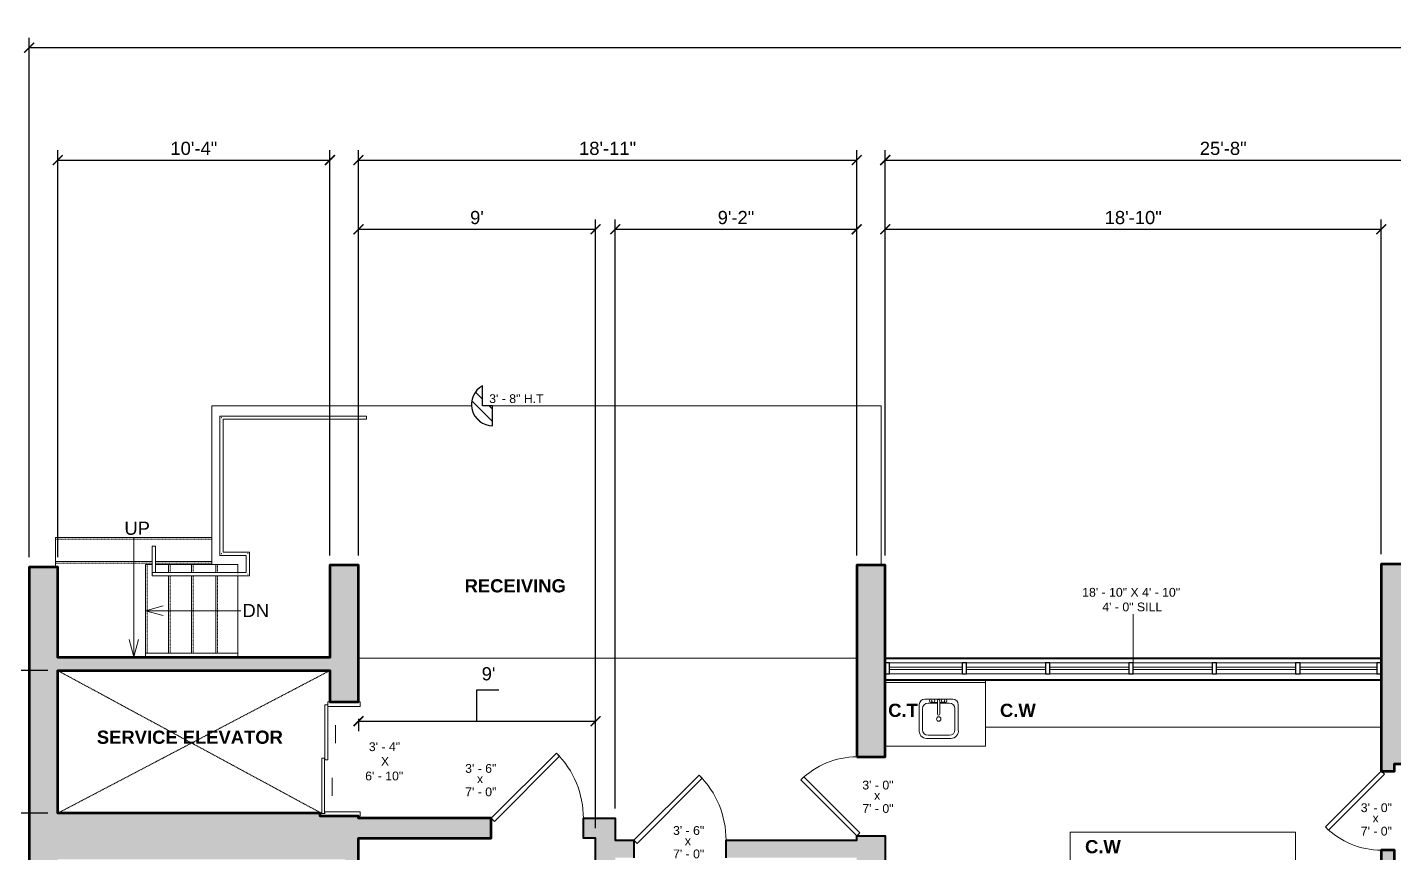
# Model space of a CAD drawing. Header units: inches. Extents: x -2078 to 106214, y -964 to 6385.
# Drawn here: x 17839 to 18462, y 4436 to 4813 of the extents above; entities that cross this region are included whole.
import ezdxf

# ---------------------------------------------------------------- set-up
doc = ezdxf.new("R2010")
doc.units = ezdxf.units.IN
doc.header["$MEASUREMENT"] = 0
doc.linetypes.add('HIDDEN2', pattern=[0.1875, 0.125, -0.0625])
doc.linetypes.add('Overhead 1_16_', pattern=[0.101562, 0.0625, -0.039062])
for name, color, linetype, lineweight in [('A-ANNO', 2, 'Continuous', 5), ('A-ANNO-DIMS', 1, 'Continuous', 9), ('A-CASE', 4, 'Continuous', 9), ('A-DETAIL-2', 20, 'Continuous', 25), ('A-DOOR', 1, 'Continuous', 18), ('A-FIXT', 150, 'Continuous', 9), ('A-FLOR', 6, 'Continuous', 18), ('A-GENM', 13, 'Continuous', 9), ('A-GLAZ-CURT', 52, 'Continuous', 9), ('A-GLAZ-CWMG', 51, 'Continuous', 9), ('A-HIDDEN', 2, 'HIDDEN2', 18), ('A-RAILING', 4, 'Continuous', 9), ('A-STRS', 4, 'Continuous', 9), ('A-WALL', 3, 'Continuous', 40), ('A-WINDOWS', 2, 'Continuous', 18)]:
    doc.layers.add(name, color=color, linetype=linetype, lineweight=lineweight)
doc.layers.add('A-HATCH', color=9, linetype='Continuous')
doc.styles.add('Arial', font='arial.ttf')
doc.styles.add('Arial_1', font='arial.ttf', dxfattribs={"height": 0.0625})
doc.styles.add('Arial_2', font='arial.ttf', dxfattribs={"height": 3})
doc.styles.add('Arial_B', font='arialbd.ttf', dxfattribs={"height": 4.5})
doc.styles.add('Jay Cad', font='arial.ttf', dxfattribs={"height": 0.125})
doc.styles.add('JC', font='arial.ttf', dxfattribs={"height": 0.125})
doc.dimstyles.new('Jay Cad - DIMS', dxfattribs={"dimtxt": 0.125, "dimasz": 0.09375, "dimexe": 0.09375, "dimexo": 0.09375, "dimgap": 0.046875, "dimtad": 1, "dimdec": 1, "dimzin": 0, "dimdsep": 46, "dimlunit": 4, "dimtxsty": 'Jay Cad', "dimblk": 'ARCHTICK', "dimcen": 0.09, "dimclrd": 1, "dimclre": 1, "dimclrt": 256, "dimadec": 0, "dimazin": 0, "dimtfac": 1, "dimtdec": 1, "dimtofl": 0, "dimtmove": 1, "dimatfit": 3, "dimfxl": 1, "dimtolj": 1, "dimtzin": 0, "dimarcsym": 0})
doc.dimstyles.new('JC-DIMS', dxfattribs={"dimtxt": 0.125, "dimasz": 0.09375, "dimexe": 0.09375, "dimexo": 0.09375, "dimgap": 0.046875, "dimtad": 1, "dimdec": 1, "dimzin": 0, "dimdsep": 46, "dimlunit": 4, "dimtxsty": 'JC', "dimblk": 'ARCHTICK', "dimcen": 0.09, "dimclrd": 1, "dimclre": 1, "dimclrt": 256, "dimadec": 0, "dimazin": 0, "dimtfac": 1, "dimtdec": 1, "dimtofl": 0, "dimtmove": 1, "dimatfit": 3, "dimfxl": 1, "dimtolj": 1, "dimtzin": 0, "dimarcsym": 0})

# ---------------------------------------------------------------- blocks, each defined once
blk = doc.blocks.new('JC_DOOR_SINGLE PANEL - SINGLE DOOR-1529608-1st Floor Plan')
at = {"layer": 'A-DOOR', "lineweight": 30}
for p, q in [((-10.11, -32.78), (19.59, -3.09)), ((21, -4.5), (-8.7, -34.2)), ((19.59, -3.09), (21, -4.5)), ((-8.7, -34.2), (-10.11, -32.78))]:
    blk.add_line(p, q, dxfattribs=at)
at = {"layer": 'A-DOOR', "lineweight": 9}
blk.add_arc((21, -4.5), 42, 180, 225, dxfattribs=at)
blk = doc.blocks.new('JC_DOOR_SINGLE PANEL - SINGLE DOOR-1529609-1st Floor Plan')
at = {"layer": 'A-DOOR', "lineweight": 30}
for p, q in [((-10.11, -32.28), (19.59, -2.59)), ((21, -4), (-8.7, -33.7)), ((19.59, -2.59), (21, -4)), ((-8.7, -33.7), (-10.11, -32.28))]:
    blk.add_line(p, q, dxfattribs=at)
at = {"layer": 'A-DOOR', "lineweight": 9}
blk.add_arc((21, -4), 42, 180, 225, dxfattribs=at)
blk = doc.blocks.new('JC_DOOR_SINGLE PANEL - SINGLE DOOR-1525200-1st Floor Plan')
at = {"layer": 'A-DOOR', "lineweight": 30}
for p, q in [((-8.87, -30.54), (16.59, -5.09)), ((16.59, -5.09), (18, -6.5)), ((18, -6.5), (-7.46, -31.96)), ((-7.46, -31.96), (-8.87, -30.54))]:
    blk.add_line(p, q, dxfattribs=at)
at = {"layer": 'A-DOOR', "lineweight": 9}
blk.add_arc((18, -6.5), 36, 180, 225, dxfattribs=at)
blk = doc.blocks.new('JC_DOOR_SINGLE PANEL - SINGLE DOOR-1525211-1st Floor Plan')
at = {"layer": 'A-DOOR', "lineweight": 30}
for p, q in [((-7.46, 28.46), (-8.87, 27.04)), ((-8.87, 27.04), (16.59, 1.59)), ((18, 3), (-7.46, 28.46)), ((16.59, 1.59), (18, 3))]:
    blk.add_line(p, q, dxfattribs=at)
at = {"layer": 'A-DOOR', "lineweight": 9}
blk.add_arc((18, 3), 36, 135, 180, dxfattribs=at)
blk = doc.blocks.new('Top Rail Type - Top Rail_Internal_-1591683-1st Floor Plan')
at = {"layer": 'A-RAILING'}
for p, q in [((-843.51, 469.17), (-885.51, 469.17)), ((-885.51, 467.67), (-843.51, 467.67))]:
    blk.add_line(p, q, dxfattribs=at)
at = {"layer": 'A-RAILING', "flags": 128}
for points in [[(-885.51, 468.34), (-885.51, 468.42), (-885.51, 468.49)], [(-843.51, 468.49), (-843.51, 468.42), (-843.51, 468.34)]]:
    blk.add_lwpolyline(points, dxfattribs=at)
blk = doc.blocks.new('Top Rail Type - Top Rail_Internal_-V7-1st Floor Plan')
at = {"layer": 'A-RAILING'}
for p, q in [((-885.51, 469.17), (-885.51, 467.67)), ((-885.51, 469.17), (-843.51, 469.17)), ((-885.51, 467.67), (-843.51, 467.67)), ((-843.51, 469.17), (-843.51, 467.67))]:
    blk.add_line(p, q, dxfattribs=at)
blk = doc.blocks.new('Top Rail Type - Top Rail_Internal_-1591694-1st Floor Plan')
at = {"layer": 'A-RAILING'}
for p, q in [((-851.64, 577.21), (-851.64, 513.71)), ((-784.89, 577.21), (-851.64, 577.21)), ((-850.14, 515.21), (-850.14, 575.71)), ((-850.14, 575.71), (-784.89, 575.71)), ((-784.89, 576.37), (-784.89, 576.55)), ((-882.54, 517.92), (-882.54, 505.21)), ((-881.7, 517.92), (-881.89, 517.92)), ((-881.04, 505.96), (-881.04, 517.92)), ((-851.64, 513.71), (-839.64, 513.71)), ((-838.14, 515.21), (-850.14, 515.21)), ((-839.64, 513.71), (-839.64, 505.96)), ((-838.14, 504.46), (-838.14, 515.21)), ((-843.3, 505.96), (-881.79, 505.96)), ((-839.64, 505.96), (-843.3, 505.96)), ((-881.79, 504.46), (-843.3, 504.46)), ((-843.3, 504.46), (-838.14, 504.46))]:
    blk.add_line(p, q, dxfattribs=at)
at = {"layer": 'A-RAILING', "flags": 128}
for points in [[(-881.79, 505.96), (-881.99, 505.94), (-882.17, 505.86), (-882.32, 505.74), (-882.44, 505.59), (-882.52, 505.41), (-882.54, 505.21)], [(-882.32, 504.68), (-882.44, 504.84), (-882.52, 505.02), (-882.54, 505.21), (-882.52, 505.41), (-882.44, 505.59), (-882.32, 505.74), (-882.17, 505.86), (-881.99, 505.94), (-881.79, 505.96)], [(-882.54, 505.21), (-882.52, 505.02), (-882.44, 504.84), (-882.32, 504.68)]]:
    blk.add_lwpolyline(points, dxfattribs=at)
at = {"layer": 'A-RAILING'}
for points in [[(-850.8, 576.37), (-850.82, 576.39), (-850.85, 576.42), (-850.89, 576.46), (-850.94, 576.51), (-850.97, 576.54), (-850.99, 576.55)], [(-850.8, 514.55), (-850.82, 514.54), (-850.85, 514.51), (-850.89, 514.46), (-850.94, 514.42), (-850.97, 514.38), (-850.99, 514.37)], [(-838.8, 514.55), (-838.82, 514.54), (-838.85, 514.51), (-838.89, 514.46), (-838.94, 514.42), (-838.97, 514.39), (-838.99, 514.37)], [(-838.8, 505.12), (-838.82, 505.13), (-838.85, 505.17), (-838.89, 505.21), (-838.94, 505.26), (-838.97, 505.29), (-838.99, 505.3)]]:
    blk.add_open_spline(points, degree=3, knots=[0.46086968, 0.46086968, 0.46086968, 0.46086968, 0.47916667, 0.5, 0.52083333, 0.53913032, 0.53913032, 0.53913032, 0.53913032], dxfattribs=at)
blk.add_open_spline([(-843.51, 505.13), (-843.51, 505.16), (-843.51, 505.21), (-843.51, 505.27), (-843.51, 505.29)], degree=3, dxfattribs=at)
blk = doc.blocks.new('Top Rail Type - Top Rail_Internal_-V8-1st Floor Plan')
at = {"layer": 'A-RAILING'}
for p, q in [((-851.64, 577.21), (-784.89, 577.21)), ((-851.64, 513.71), (-851.64, 577.21)), ((-850.14, 575.71), (-784.89, 575.71)), ((-850.14, 515.21), (-850.14, 575.71)), ((-784.89, 577.21), (-784.89, 575.71)), ((-881.04, 517.92), (-882.54, 517.92)), ((-882.54, 517.92), (-882.54, 504.46)), ((-881.04, 517.92), (-881.04, 505.96)), ((-839.64, 513.71), (-851.64, 513.71)), ((-838.14, 515.21), (-850.14, 515.21)), ((-839.64, 505.96), (-839.64, 513.71)), ((-838.14, 504.46), (-838.14, 515.21)), ((-881.04, 505.96), (-843.51, 505.96)), ((-843.51, 505.96), (-839.64, 505.96)), ((-882.54, 504.46), (-843.51, 504.46)), ((-843.51, 504.46), (-838.14, 504.46))]:
    blk.add_line(p, q, dxfattribs=at)
blk = doc.blocks.new('Instance - Opening - 16_ x 24_-1595910-1st Floor Plan')
at = {"layer": 'A-WINDOWS'}
for p, q in [((-113, -5), (-113, 5)), ((-113, 5), (113, 5)), ((113, 5), (113, -5)), ((113, -5), (-113, -5))]:
    blk.add_line(p, q, dxfattribs=at)
blk = doc.blocks.new('Rectangular Mullion - 2_5_ x 5_ rectangular-1575385-1st Floor Plan')
at = {"layer": 'A-GLAZ-CWMG', "lineweight": 30}
for p, q in [((0, 2.5), (-2, 2.5)), ((-2, 2.5), (-2, -2.5)), ((0, -2.5), (0, 2.5)), ((-2, -2.5), (0, -2.5))]:
    blk.add_line(p, q, dxfattribs=at)
blk = doc.blocks.new('Rectangular Mullion - 2_5_ x 5_ rectangular-1580944-1st Floor Plan')
at = {"layer": 'A-GLAZ-CWMG'}
for p, q in [((-513.51, 464.72), (-546.51, 464.72)), ((-513.51, 459.72), (-546.51, 459.72))]:
    blk.add_line(p, q, dxfattribs=at)
blk = doc.blocks.new('Rectangular Mullion - 2_5_ x 5_ rectangular-1575379-1st Floor Plan')
at = {"layer": 'A-GLAZ-CWMG', "lineweight": 30}
for p, q in [((-1, 2.5), (1, 2.5)), ((-1, -2.5), (-1, 2.5)), ((1, 2.5), (1, -2.5)), ((1, -2.5), (-1, -2.5))]:
    blk.add_line(p, q, dxfattribs=at)
blk = doc.blocks.new('Rectangular Mullion - 2_5_ x 5_ rectangular-1575378-1st Floor Plan')
at = {"layer": 'A-GLAZ-CWMG'}
for p, q in [((-324.51, 464.72), (-359.51, 464.72)), ((-324.51, 459.72), (-359.51, 459.72))]:
    blk.add_line(p, q, dxfattribs=at)
blk = doc.blocks.new('Rectangular Mullion - 2_5_ x 5_ rectangular-1573216-1st Floor Plan')
at = {"layer": 'A-GLAZ-CWMG'}
for p, q in [((-361.51, 464.72), (-397.51, 464.72)), ((-361.51, 459.72), (-397.51, 459.72))]:
    blk.add_line(p, q, dxfattribs=at)
blk = doc.blocks.new('Elevator_Door_Double_Sliding_Call_Buttons_101_BIMLib - Center Opening-1642624-1st Floor Plan')
at = {"layer": 'A-DOOR'}
for p, q in [((-24.75, 11), (-26, 11)), ((-26, 11), (-26, -7.25)), ((-24.75, 10.25), (-24.75, 11)), ((0.37, 10.25), (-24.75, 10.25)), ((-24.75, 10.25), (-24.75, 9)), ((-24.75, 9), (0.37, 9)), ((-24.75, 8.75), (-24.75, 9)), ((-24, 8.75), (-24.75, 8.75)), ((-24, -7.25), (-24, 8.75)), ((24.75, 8.75), (-0.38, 8.75)), ((-0.38, 8.75), (-0.38, 7.5)), ((-0.38, 7.5), (24.75, 7.5)), ((0.37, 9), (0.37, 10.25)), ((24, 7.5), (24, -7.25)), ((24.75, 7.5), (24.75, 8.75)), ((26, 7.5), (24.75, 7.5)), ((26, -7.25), (26, 7.5)), ((-26, -7.25), (-24, -7.25)), ((24, -7.25), (26, -7.25))]:
    blk.add_line(p, q, dxfattribs=at)
at = {"layer": 'A-GENM'}
for p, q in [((-8.5, 5.5), (-16.75, 5.5)), ((-8.5, 5.5), (-10.8, 5.5)), ((-8.5, 5.5), (-10.8, 5.5)), ((15.5, 4), (7.25, 4)), ((15.5, 4), (13.2, 4)), ((15.5, 4), (13.2, 4))]:
    blk.add_line(p, q, dxfattribs=at)
blk = doc.blocks.new('Casework 40 - Casework 1-1710820-1st Floor Plan')
at = {"layer": 'A-CASE'}
blk.add_line((-895.12, -403.79), (-714.75, -403.79), dxfattribs=at)
blk = doc.blocks.new('JC_VANITY SINK - VANITY SINK-1710965-1st Floor Plan')
at = {"layer": 'A-FIXT'}
for p, q in [((7.01, 7.09), (-5.77, 7.09)), ((3.62, 7.09), (-2.88, 7.09)), ((0.12, 6.33), (0.12, 0.22)), ((1.12, 6.33), (1.12, 0.22)), ((-8.27, 4.59), (-8.27, -6.91)), ((-6.77, 2.72), (-6.77, -6.91)), ((0.12, 5.22), (-4.27, 5.22)), ((-2.88, 5.59), (0.12, 5.59)), ((1.12, 5.59), (3.62, 5.59)), ((5.51, 5.22), (1.12, 5.22)), ((8.01, -6.91), (8.01, 2.72)), ((9.51, -6.91), (9.51, 4.59)), ((-4.95, -10.91), (6.19, -10.91)), ((-4.27, -9.41), (5.51, -9.41))]:
    blk.add_line(p, q, dxfattribs=at)
for centre, radius, start, end in [((-5.77, 4.59), 2.5, 90, 180), ((-2.88, 6.34), 0.75, 90, 270), ((-1.88, 6.34), 0.75, 360, 180), ((-1.88, 6.34), 0.75, 180, 0), ((0.62, 6.33), 0.5, 360, 180), ((2.62, 6.34), 0.75, 360, 180), ((2.62, 6.34), 0.75, 180, 360), ((3.62, 6.34), 0.75, 270, 90), ((7.01, 4.59), 2.5, 360, 90), ((-4.27, 2.72), 2.5, 90, 180), ((0.62, 0.22), 0.5, 180, 0), ((5.51, 2.72), 2.5, 0, 90), ((0.62, -2), 1, 360, 180), ((0.62, -2), 1, 180, 0), ((-4.8, -7.4), 3.51, 171.85025, 267.54983), ((-4.27, -6.91), 2.5, 180, 270), ((5.51, -6.91), 2.5, 270, 0), ((6.04, -7.4), 3.51, 272.45017, 8.14975)]:
    blk.add_arc(centre, radius, start, end, dxfattribs=at)
blk = doc.blocks.new('JC_COUNTERTOP - JC_COUNTERTOP-1711168-1st Floor Plan')
at = {"layer": 'A-CASE'}
for p, q in [((0, 30.08), (-45.63, 30.08)), ((-45.63, 30.08), (-45.63, 1)), ((0, 1), (-45.63, 1)), ((-45.63, 1), (-45.63, 0))]:
    blk.add_line(p, q, dxfattribs=at)
blk = doc.blocks.new('Casework 43 - Casework 1-1712076-1st Floor Plan')
at = {"layer": 'A-CASE'}
for p, q in [((-840.59, -409.73), (-840.59, -395.5)), ((-737.94, -395.5), (-840.59, -395.5)), ((-737.94, -395.5), (-737.94, -409.73))]:
    blk.add_line(p, q, dxfattribs=at)
blk = doc.blocks.new('_ArchTick')
at = {"color": 0, "linetype": 'ByBlock', "const_width": 0.15}
blk.add_lwpolyline([(-0.5, -0.5), (0.5, 0.5)], dxfattribs=at)
blk = doc.blocks.new('*D1081')
at = {"layer": 'A-ANNO', "color": 1, "lineweight": -2, "transparency": 16777216}
for p, q in [((17852.39, 4571.53), (17852.39, 4756.97)), ((17976.41, 4572.38), (17976.41, 4756.97)), ((17852.39, 4752.47), (17976.41, 4752.47))]:
    blk.add_line(p, q, dxfattribs=at)
at = {"layer": 'Defpoints', "color": 0, "transparency": 16777216}
for p in [(17976.41, 4752.47), (17852.39, 4567.03), (17976.41, 4567.88)]:
    blk.add_point(p, dxfattribs=at)
at = {"layer": 'A-ANNO', "color": 1, "lineweight": -2, "transparency": 16777216, "xscale": 4.5, "yscale": 4.5, "zscale": 4.5, "rotation": 180}
blk.add_blockref('_ArchTick', (17852.39, 4752.47), dxfattribs=at)
at = {"layer": 'A-ANNO', "color": 1, "lineweight": -2, "transparency": 16777216, "xscale": 4.5, "yscale": 4.5, "zscale": 4.5}
blk.add_blockref('_ArchTick', (17976.41, 4752.47), dxfattribs=at)
at = {"layer": 'A-ANNO', "transparency": 16777216, "insert": (17914.4, 4757.78), "char_height": 6, "attachment_point": 5, "style": 'Jay Cad'}
blk.add_mtext('\\A1;10\'-4"', dxfattribs=at)
blk = doc.blocks.new('*D1149')
at = {"layer": 'A-ANNO', "color": 1, "lineweight": -2, "transparency": 16777216}
for p, q in [((18229.41, 4572.38), (18229.41, 4756.97)), ((18537.41, 4520), (18537.41, 4756.97)), ((18229.41, 4752.47), (18537.41, 4752.47))]:
    blk.add_line(p, q, dxfattribs=at)
at = {"layer": 'Defpoints', "color": 0, "transparency": 16777216}
for p in [(18537.41, 4752.47), (18229.41, 4567.88), (18537.41, 4515.5)]:
    blk.add_point(p, dxfattribs=at)
at = {"layer": 'A-ANNO', "color": 1, "lineweight": -2, "transparency": 16777216, "xscale": 4.5, "yscale": 4.5, "zscale": 4.5, "rotation": 180}
blk.add_blockref('_ArchTick', (18229.41, 4752.47), dxfattribs=at)
at = {"layer": 'A-ANNO', "color": 1, "lineweight": -2, "transparency": 16777216, "xscale": 4.5, "yscale": 4.5, "zscale": 4.5}
blk.add_blockref('_ArchTick', (18537.41, 4752.47), dxfattribs=at)
at = {"layer": 'A-ANNO', "transparency": 16777216, "insert": (18383.41, 4757.78), "char_height": 6, "attachment_point": 5, "style": 'Jay Cad'}
blk.add_mtext('\\A1;25\'-8"', dxfattribs=at)
blk = doc.blocks.new('*D1151')
at = {"layer": 'A-ANNO', "color": 1, "lineweight": -2, "transparency": 16777216}
for p, q in [((17839.39, 4571.53), (17839.39, 4808.2)), ((17839.39, 4803.7), (19805.41, 4803.7)), ((19805.41, 4572.88), (19805.41, 4808.2))]:
    blk.add_line(p, q, dxfattribs=at)
at = {"layer": 'Defpoints', "color": 0, "transparency": 16777216}
for p in [(19805.41, 4803.7), (17839.39, 4567.03), (19805.41, 4568.38)]:
    blk.add_point(p, dxfattribs=at)
at = {"layer": 'A-ANNO', "color": 1, "lineweight": -2, "transparency": 16777216, "xscale": 4.5, "yscale": 4.5, "zscale": 4.5, "rotation": 180}
blk.add_blockref('_ArchTick', (17839.39, 4803.7), dxfattribs=at)
at = {"layer": 'A-ANNO', "color": 1, "lineweight": -2, "transparency": 16777216, "xscale": 4.5, "yscale": 4.5, "zscale": 4.5}
blk.add_blockref('_ArchTick', (19805.41, 4803.7), dxfattribs=at)
at = {"layer": 'A-ANNO', "transparency": 16777216, "insert": (18822.4, 4809.01), "char_height": 6, "width": 0.6604, "attachment_point": 5, "style": 'Jay Cad'}
blk.add_mtext('\\A1;163\'-10"', dxfattribs=at)
blk = doc.blocks.new('*D1159')
at = {"layer": 'A-ANNO', "color": 1, "lineweight": -2, "transparency": 16777216}
for p, q in [((18106.41, 4457.07), (18106.41, 4725.45)), ((18216.41, 4572.38), (18216.41, 4725.45)), ((18106.41, 4720.95), (18216.41, 4720.95))]:
    blk.add_line(p, q, dxfattribs=at)
at = {"layer": 'Defpoints', "color": 0, "transparency": 16777216}
for p in [(18216.41, 4720.95), (18216.41, 4567.88), (18106.41, 4452.57)]:
    blk.add_point(p, dxfattribs=at)
at = {"layer": 'A-ANNO', "color": 1, "lineweight": -2, "transparency": 16777216, "xscale": 4.5, "yscale": 4.5, "zscale": 4.5, "rotation": 180}
blk.add_blockref('_ArchTick', (18106.41, 4720.95), dxfattribs=at)
at = {"layer": 'A-ANNO', "color": 1, "lineweight": -2, "transparency": 16777216, "xscale": 4.5, "yscale": 4.5, "zscale": 4.5}
blk.add_blockref('_ArchTick', (18216.41, 4720.95), dxfattribs=at)
at = {"layer": 'A-ANNO', "transparency": 16777216, "insert": (18161.41, 4726.26), "char_height": 6, "attachment_point": 5, "style": 'Jay Cad'}
blk.add_mtext('\\A1;9\'-2"', dxfattribs=at)
blk = doc.blocks.new('*D1161')
at = {"layer": 'A-ANNO', "color": 1, "lineweight": -2, "transparency": 16777216}
for p, q in [((17989.41, 4572.38), (17989.41, 4725.45)), ((18097.41, 4448.07), (18097.41, 4725.45)), ((17989.41, 4720.95), (18097.41, 4720.95))]:
    blk.add_line(p, q, dxfattribs=at)
at = {"layer": 'Defpoints', "color": 0, "transparency": 16777216}
for p in [(18097.41, 4720.95), (17989.41, 4567.88), (18097.41, 4443.57)]:
    blk.add_point(p, dxfattribs=at)
at = {"layer": 'A-ANNO', "color": 1, "lineweight": -2, "transparency": 16777216, "xscale": 4.5, "yscale": 4.5, "zscale": 4.5, "rotation": 180}
blk.add_blockref('_ArchTick', (17989.41, 4720.95), dxfattribs=at)
at = {"layer": 'A-ANNO', "color": 1, "lineweight": -2, "transparency": 16777216, "xscale": 4.5, "yscale": 4.5, "zscale": 4.5}
blk.add_blockref('_ArchTick', (18097.41, 4720.95), dxfattribs=at)
at = {"layer": 'A-ANNO', "transparency": 16777216, "insert": (18043.41, 4726.26), "char_height": 6, "attachment_point": 5, "style": 'Jay Cad'}
blk.add_mtext("\\A1;9'", dxfattribs=at)
blk = doc.blocks.new('*D1089')
at = {"layer": 'A-ANNO', "color": 1, "lineweight": -2, "transparency": 16777216}
for p, q in [((18229.41, 4572.38), (18229.41, 4725.45)), ((18455.41, 4572.88), (18455.41, 4725.45)), ((18229.41, 4720.95), (18455.41, 4720.95))]:
    blk.add_line(p, q, dxfattribs=at)
at = {"layer": 'Defpoints', "color": 0, "transparency": 16777216}
for p in [(18455.41, 4720.95), (18229.41, 4567.88), (18455.41, 4568.38)]:
    blk.add_point(p, dxfattribs=at)
at = {"layer": 'A-ANNO', "color": 1, "lineweight": -2, "transparency": 16777216, "xscale": 4.5, "yscale": 4.5, "zscale": 4.5, "rotation": 180}
blk.add_blockref('_ArchTick', (18229.41, 4720.95), dxfattribs=at)
at = {"layer": 'A-ANNO', "color": 1, "lineweight": -2, "transparency": 16777216, "xscale": 4.5, "yscale": 4.5, "zscale": 4.5}
blk.add_blockref('_ArchTick', (18455.41, 4720.95), dxfattribs=at)
at = {"layer": 'A-ANNO', "transparency": 16777216, "insert": (18342.41, 4726.26), "char_height": 6, "attachment_point": 5, "style": 'Jay Cad'}
blk.add_mtext('\\A1;18\'-10"', dxfattribs=at)
blk = doc.blocks.new('*D1119')
at = {"layer": 'A-ANNO', "color": 1, "lineweight": -2, "transparency": 16777216}
for p, q in [((17989.41, 4572.38), (17989.41, 4756.97)), ((18216.41, 4572.38), (18216.41, 4756.97)), ((17989.41, 4752.47), (18216.41, 4752.47))]:
    blk.add_line(p, q, dxfattribs=at)
at = {"layer": 'Defpoints', "color": 0, "transparency": 16777216}
for p in [(18216.41, 4752.47), (17989.41, 4567.88), (18216.41, 4567.88)]:
    blk.add_point(p, dxfattribs=at)
at = {"layer": 'A-ANNO', "color": 1, "lineweight": -2, "transparency": 16777216, "xscale": 4.5, "yscale": 4.5, "zscale": 4.5, "rotation": 180}
blk.add_blockref('_ArchTick', (17989.41, 4752.47), dxfattribs=at)
at = {"layer": 'A-ANNO', "color": 1, "lineweight": -2, "transparency": 16777216, "xscale": 4.5, "yscale": 4.5, "zscale": 4.5}
blk.add_blockref('_ArchTick', (18216.41, 4752.47), dxfattribs=at)
at = {"layer": 'A-ANNO', "transparency": 16777216, "insert": (18102.91, 4757.78), "char_height": 6, "attachment_point": 5, "style": 'Jay Cad'}
blk.add_mtext('\\A1;18\'-11"', dxfattribs=at)
blk = doc.blocks.new('*D1187')
at = {"layer": 'A-ANNO-DIMS', "color": 1, "lineweight": -2, "transparency": 16777216}
for p, q in [((18043.41, 4496.81), (18043.3, 4511.17)), ((18043.3, 4511.17), (18053.32, 4511.17)), ((17989.41, 4497.96), (17989.41, 4492.31)), ((18097.41, 4448.07), (18097.41, 4501.31)), ((17989.41, 4496.81), (18097.41, 4496.81))]:
    blk.add_line(p, q, dxfattribs=at)
at = {"layer": 'Defpoints', "color": 0, "transparency": 16777216}
for p in [(17989.41, 4502.46), (18097.41, 4496.81), (18097.41, 4443.57)]:
    blk.add_point(p, dxfattribs=at)
at = {"layer": 'A-ANNO-DIMS', "color": 1, "lineweight": -2, "transparency": 16777216, "xscale": 4.5, "yscale": 4.5, "zscale": 4.5, "rotation": 180}
blk.add_blockref('_ArchTick', (17989.41, 4496.81), dxfattribs=at)
at = {"layer": 'A-ANNO-DIMS', "color": 1, "lineweight": -2, "transparency": 16777216, "xscale": 4.5, "yscale": 4.5, "zscale": 4.5}
blk.add_blockref('_ArchTick', (18097.41, 4496.81), dxfattribs=at)
at = {"layer": 'A-ANNO-DIMS', "transparency": 16777216, "insert": (18045.55, 4521.42), "char_height": 6, "width": 0.4008, "attachment_point": 1, "line_spacing_factor": 0.941778, "style": 'JC'}
blk.add_mtext("\\A1;9'", dxfattribs=at)
blk = doc.blocks.new('JC- existing door Tag_quad - JC- existing door Tag_quad-839775-1st Floor Plan')
at = {"layer": 'A-ANNO', "insert": (-0.0234, 0.0378), "char_height": 0.0625, "width": 0.0505, "attachment_point": 1, "style": 'Arial_1', "bg_fill": 3, "box_fill_scale": 1.25, "bg_fill_color": 256, "bg_fill_true_color": 13158600, "bg_fill_transparency": 0}
blk.add_mtext('x', dxfattribs=at)
blk = doc.blocks.new('*D1231')
at = {"layer": 'A-ANNO', "color": 1, "lineweight": -2, "transparency": 16777216}
for p, q in [((17847.89, 4519.88), (17600.73, 4519.88)), ((17605.23, 4519.88), (17605.23, 4454.88)), ((17847.89, 4454.88), (17600.73, 4454.88))]:
    blk.add_line(p, q, dxfattribs=at)
at = {"layer": 'Defpoints', "color": 0, "transparency": 16777216}
for p in [(17852.39, 4519.88), (17605.23, 4454.88), (17852.39, 4454.88)]:
    blk.add_point(p, dxfattribs=at)
at = {"layer": 'A-ANNO', "color": 1, "lineweight": -2, "transparency": 16777216, "xscale": 4.5, "yscale": 4.5, "zscale": 4.5}
for p, rotation in [((17605.23, 4519.88), 90), ((17605.23, 4454.88), 270)]:
    blk.add_blockref('_ArchTick', p, dxfattribs=dict(at, rotation=rotation))
at = {"layer": 'A-ANNO', "transparency": 16777216, "insert": (17599.93, 4487.38), "char_height": 6, "attachment_point": 5, "rotation": 90, "style": 'Jay Cad'}
blk.add_mtext('\\A1;5\'-5"', dxfattribs=at)
blk = doc.blocks.new('*D1235')
at = {"layer": 'A-ANNO', "color": 1, "lineweight": -2, "transparency": 16777216}
for p, q in [((17847.89, 4519.88), (17568.51, 4519.88)), ((17573.01, 3679.88), (17573.01, 4519.88)), ((17847.2, 3679.88), (17568.51, 3679.88))]:
    blk.add_line(p, q, dxfattribs=at)
at = {"layer": 'Defpoints', "color": 0, "transparency": 16777216}
for p in [(17573.01, 4519.88), (17852.39, 4519.88), (17851.7, 3679.88)]:
    blk.add_point(p, dxfattribs=at)
at = {"layer": 'A-ANNO', "color": 1, "lineweight": -2, "transparency": 16777216, "xscale": 4.5, "yscale": 4.5, "zscale": 4.5}
for p, rotation in [((17573.01, 4519.88), 90), ((17573.01, 3679.88), 270)]:
    blk.add_blockref('_ArchTick', p, dxfattribs=dict(at, rotation=rotation))
at = {"layer": 'A-ANNO', "transparency": 16777216, "insert": (17567.7, 4099.88), "char_height": 6, "attachment_point": 5, "rotation": 90, "style": 'Jay Cad'}
blk.add_mtext("\\A1;70'", dxfattribs=at)

msp = doc.modelspace()

# ---------------------------------------------------------------- hatches: boundary and pattern name
at = {"layer": 'A-HATCH'}
h = msp.add_hatch(dxfattribs=at)
h.set_pattern_fill('FP_1', color=256, scale=64, style=0, pattern_type=2)
h.set_pattern_definition([(135, (18777.9238, 4058.6624), (-2.828427, -2.828427), [])])
h.paths.add_polyline_path([(18050.556, 4631.425), (18050.556, 4640.501), (18045.933, 4640.501), (18045.933, 4649.578), (18044.185, 4648.366), (18042.745, 4646.8), (18041.683, 4644.958), (18041.049, 4642.927), (18040.876, 4640.807), (18041.171, 4638.7), (18041.919, 4636.709), (18043.086, 4634.93), (18044.613, 4633.45), (18046.427, 4632.34), (18048.441, 4631.653)])

# ---------------------------------------------------------------- linework, layer by layer
at = {"layer": 'A-ANNO'}
for p, q in [((17887.039, 4580.555), (17887.039, 4526.096)), ((17892.414, 4547.164), (17900.414, 4549.308)), ((17892.414, 4547.164), (17935.804, 4547.164)), ((17892.414, 4547.164), (17900.414, 4545.021)), ((18342.414, 4520.501), (18342.414, 4545.548)), ((17887.039, 4526.096), (17884.895, 4534.096)), ((17887.039, 4526.096), (17889.182, 4534.096))]:
    msp.add_line(p, q, dxfattribs=at)
at = {"layer": 'A-DETAIL-2'}
for p, q in [((18045.933, 4640.501), (18045.933, 4649.578)), ((18050.556, 4640.501), (18045.933, 4640.501)), ((18050.556, 4631.425), (18050.556, 4640.501))]:
    msp.add_line(p, q, dxfattribs=at)
msp.add_arc((18050.531, 4641.084), 9.659, 118.428737, 270.143423, dxfattribs=at)
at = {"layer": 'A-FLOR'}
for p, q in [((18040.919, 4640.501), (17922.664, 4640.501)), ((17922.664, 4640.501), (17922.664, 4568.251)), ((18227.611, 4640.501), (18050.556, 4640.501)), ((18227.611, 4567.88), (18227.611, 4640.501)), ((17922.664, 4568.251), (17934.414, 4568.251)), ((17934.414, 4568.251), (17934.414, 4564.625)), ((17934.414, 4563.125), (17934.414, 4527.827)), ((17934.414, 4526.327), (17934.414, 4525.88)), ((17989.414, 4525.501), (18216.414, 4525.501))]:
    msp.add_line(p, q, dxfattribs=at)
at = {"layer": 'A-GLAZ-CURT', "lineweight": 18}
for p, q in [((18264.414, 4521.38), (18231.414, 4521.38)), ((18231.414, 4521.38), (18231.414, 4520.38)), ((18231.414, 4520.38), (18264.414, 4520.38)), ((18264.414, 4520.38), (18264.414, 4521.38)), ((18302.414, 4521.38), (18266.414, 4521.38)), ((18266.414, 4521.38), (18266.414, 4520.38)), ((18266.414, 4520.38), (18302.414, 4520.38)), ((18302.414, 4520.38), (18302.414, 4521.38)), ((18340.414, 4521.38), (18304.414, 4521.38)), ((18304.414, 4521.38), (18304.414, 4520.38)), ((18304.414, 4520.38), (18340.414, 4520.38)), ((18340.414, 4520.38), (18340.414, 4521.38)), ((18378.414, 4521.38), (18342.414, 4521.38)), ((18342.414, 4521.38), (18342.414, 4520.38)), ((18342.414, 4520.38), (18378.414, 4520.38)), ((18378.414, 4520.38), (18378.414, 4521.38)), ((18416.414, 4521.38), (18380.414, 4521.38)), ((18380.414, 4521.38), (18380.414, 4520.38)), ((18380.414, 4520.38), (18416.414, 4520.38)), ((18416.414, 4520.38), (18416.414, 4521.38)), ((18453.414, 4521.38), (18418.414, 4521.38)), ((18418.414, 4521.38), (18418.414, 4520.38)), ((18418.414, 4520.38), (18453.414, 4520.38)), ((18453.414, 4520.38), (18453.414, 4521.38))]:
    msp.add_line(p, q, dxfattribs=at)
at = {"layer": 'A-GLAZ-CWMG', "lineweight": 30, "extrusion": (0, 0, -1)}
for p, q in [((18455.414, 4523.38), (18453.414, 4523.38)), ((18453.414, 4523.38), (18453.414, 4518.38)), ((18455.414, 4518.38), (18455.414, 4523.38)), ((18453.414, 4518.38), (18455.414, 4518.38))]:
    msp.add_line(p, q, dxfattribs=at)
at = {"layer": 'A-HIDDEN'}
for p, q in [((17852.385, 4454.88), (17976.414, 4519.88)), ((17852.385, 4519.88), (17972.664, 4454.825))]:
    msp.add_line(p, q, dxfattribs=at)
at = {"layer": 'A-STRS'}
for p, q in [((17922.664, 4580.555), (17851.414, 4580.555)), ((17851.414, 4580.555), (17851.414, 4569.555)), ((17851.414, 4569.555), (17851.414, 4567.032)), ((17895.38, 4569.555), (17851.414, 4569.555)), ((17892.414, 4568.251), (17892.414, 4527.827)), ((17892.414, 4568.251), (17895.38, 4568.251)), ((17922.664, 4569.555), (17896.88, 4569.555)), ((17896.88, 4568.251), (17902.914, 4568.251)), ((17902.914, 4568.251), (17913.414, 4568.251)), ((17902.914, 4568.251), (17902.914, 4564.625)), ((17913.414, 4568.251), (17922.664, 4568.251)), ((17913.414, 4568.251), (17913.414, 4564.625)), ((17924.414, 4568.251), (17924.414, 4564.625)), ((17934.414, 4568.251), (17934.414, 4564.625)), ((17902.914, 4563.125), (17902.914, 4527.827)), ((17913.414, 4563.125), (17913.414, 4527.827)), ((17924.414, 4563.125), (17924.414, 4527.827)), ((17934.414, 4563.125), (17934.414, 4527.827)), ((17902.914, 4526.096), (17852.385, 4526.096)), ((17892.414, 4526.327), (17892.414, 4526.077)), ((17892.414, 4526.077), (17902.914, 4526.077)), ((17902.914, 4526.327), (17902.914, 4526.077)), ((17902.914, 4526.077), (17913.414, 4526.077)), ((17913.414, 4526.327), (17913.414, 4526.077)), ((17913.414, 4526.077), (17924.414, 4526.077)), ((17924.414, 4526.327), (17924.414, 4526.077)), ((17924.414, 4526.077), (17934.414, 4526.077)), ((17934.414, 4526.327), (17934.414, 4526.077))]:
    msp.add_line(p, q, dxfattribs=at)
at = {"layer": 'A-STRS', "linetype": 'Overhead 1_16_'}
for p, q in [((17922.664, 4579.805), (17851.414, 4579.805)), ((17895.38, 4568.805), (17851.414, 4568.805)), ((17893.164, 4568.251), (17893.164, 4527.827)), ((17922.664, 4568.805), (17896.88, 4568.805)), ((17903.664, 4568.251), (17903.664, 4564.625)), ((17914.164, 4568.251), (17914.164, 4564.625)), ((17925.164, 4568.251), (17925.164, 4564.625)), ((17903.664, 4563.125), (17903.664, 4527.827)), ((17914.164, 4563.125), (17914.164, 4527.827)), ((17925.164, 4563.125), (17925.164, 4527.827)), ((17893.164, 4526.327), (17893.164, 4526.077)), ((17903.664, 4526.327), (17903.664, 4526.077)), ((17914.164, 4526.327), (17914.164, 4526.077)), ((17925.164, 4526.327), (17925.164, 4526.077))]:
    msp.add_line(p, q, dxfattribs=at)
at = {"layer": 'A-WALL'}
for p, q in [((18229.414, 4525.501), (18455.414, 4525.501)), ((18455.414, 4515.501), (18229.414, 4515.501))]:
    msp.add_line(p, q, dxfattribs=at)
at = {"layer": 'A-WALL', "lineweight": 60}
for points in [[(18216.414, 4480.575), (18229.414, 4480.575), (18229.414, 4567.88), (18216.414, 4567.88)], [(18468.414, 4568.38), (18455.414, 4568.38), (18455.414, 4474.074), (18461.414, 4474.074), (18461.414, 4477.38), (18468.414, 4477.38)]]:
    msp.add_lwpolyline(points, close=True, dxfattribs=at)
at = {"layer": 'A-WALL'}
for points in [[(18097.414, 4421.575), (18097.414, 4443.575), (18091.914, 4443.575), (18091.914, 4452.575), (18106.414, 4452.575), (18106.414, 4442.575), (18114.914, 4442.575), (18114.914, 4434.575)], [(18156.914, 4434.575), (18156.914, 4442.575), (18216.414, 4442.575), (18216.414, 4444.575), (18229.414, 4444.575), (18229.414, 4333.88)]]:
    msp.add_lwpolyline(points, dxfattribs=at)

# ---------------------------------------------------------------- block references
at = {"layer": 'A-ANNO', "xscale": 64, "yscale": 64, "zscale": 64}
msp.add_blockref('JC- existing door Tag_quad - JC- existing door Tag_quad-839775-1st Floor Plan', (18225.861, 4462.575), dxfattribs=at)
at = {"layer": 'A-CASE', "rotation": 180}
msp.add_blockref('JC_COUNTERTOP - JC_COUNTERTOP-1711168-1st Floor Plan', (18229.414, 4515.501), dxfattribs=at)
at = {"layer": 'A-CASE'}
for name, p in [('Casework 40 - Casework 1-1710820-1st Floor Plan', (19170.164, 4897.961)), ('Casework 43 - Casework 1-1712076-1st Floor Plan', (19154.336, 4841.809))]:
    msp.add_blockref(name, p, dxfattribs=at)
at = {"layer": 'A-DOOR'}
for name, p, rotation in [('Elevator_Door_Double_Sliding_Call_Buttons_101_BIMLib - Center Opening-1642624-1st Floor Plan', (17982.914, 4479.575), 90), ('JC_DOOR_SINGLE PANEL - SINGLE DOOR-1529608-1st Floor Plan', (18070.914, 4448.075), 180), ('JC_DOOR_SINGLE PANEL - SINGLE DOOR-1525200-1st Floor Plan', (18222.914, 4462.575), 269.9999999999999), ('JC_DOOR_SINGLE PANEL - SINGLE DOOR-1525211-1st Floor Plan', (18458.414, 4456.074), 89.9999999999999), ('JC_DOOR_SINGLE PANEL - SINGLE DOOR-1529609-1st Floor Plan', (18135.914, 4438.575), 180)]:
    msp.add_blockref(name, p, dxfattribs=dict(at, rotation=rotation))
at = {"layer": 'A-FIXT'}
msp.add_blockref('JC_VANITY SINK - VANITY SINK-1710965-1st Floor Plan', (18253.186, 4499.815), dxfattribs=at)
at = {"layer": 'A-GLAZ-CWMG', "rotation": 180}
msp.add_blockref('Rectangular Mullion - 2_5_ x 5_ rectangular-1575385-1st Floor Plan', (18229.414, 4520.88), dxfattribs=at)
at = {"layer": 'A-GLAZ-CWMG'}
for name, p in [('Rectangular Mullion - 2_5_ x 5_ rectangular-1580944-1st Floor Plan', (18777.924, 4058.662)), ('Rectangular Mullion - 2_5_ x 5_ rectangular-1573216-1st Floor Plan', (18663.924, 4058.662)), ('Rectangular Mullion - 2_5_ x 5_ rectangular-1573216-1st Floor Plan', (18701.924, 4058.662)), ('Rectangular Mullion - 2_5_ x 5_ rectangular-1573216-1st Floor Plan', (18739.924, 4058.662)), ('Rectangular Mullion - 2_5_ x 5_ rectangular-1573216-1st Floor Plan', (18777.924, 4058.662)), ('Rectangular Mullion - 2_5_ x 5_ rectangular-1575378-1st Floor Plan', (18777.924, 4058.662))]:
    msp.add_blockref(name, p, dxfattribs=at)
at = {"layer": 'A-GLAZ-CWMG', "extrusion": (0, 0, -1), "rotation": 180}
for p in [(-18265.414, 4520.88), (-18303.414, 4520.88), (-18341.414, 4520.88), (-18379.414, 4520.88), (-18417.414, 4520.88)]:
    msp.add_blockref('Rectangular Mullion - 2_5_ x 5_ rectangular-1575379-1st Floor Plan', p, dxfattribs=at)
at = {"layer": 'A-RAILING'}
for name in ['Top Rail Type - Top Rail_Internal_-1591694-1st Floor Plan', 'Top Rail Type - Top Rail_Internal_-V8-1st Floor Plan', 'Top Rail Type - Top Rail_Internal_-1591683-1st Floor Plan', 'Top Rail Type - Top Rail_Internal_-V7-1st Floor Plan']:
    msp.add_blockref(name, (18777.924, 4058.662), dxfattribs=at)
at = {"layer": 'A-WINDOWS', "rotation": 180}
msp.add_blockref('Instance - Opening - 16_ x 24_-1595910-1st Floor Plan', (18342.414, 4520.501), dxfattribs=at)

# ---------------------------------------------------------------- texts
at = {"layer": 'A-ANNO', "attachment_point": 1}
for s, insert, char_height, width, style in [('3\' - 8" H.T ', (18048.974, 4645.773), 4, 33.33, 'Arial_2'), ('RECEIVING', (18037.78, 4561.504), 6, 56.358, 'Arial_B'), ('18\' - 10" X 4\' - 10"', (18319.157, 4557.544), 4, 56.156, 'Arial_2'), ('4\' - 0" SILL', (18328.324, 4550.877), 4, 34.138, 'Arial_2'), ('C.T', (18230.77, 4504.776), 6, 16.766, 'Arial_B'), ('C.W', (18281.698, 4504.776), 6, 19.796, 'Arial_B'), ('SERVICE ELEVATOR', (17870.225, 4492.528), 6, 103.828, 'Arial_B'), ('3\' - 4" ', (17994.15, 4487.187), 4, 19.998, 'Arial_2'), ('X', (17999.65, 4480.52), 4, 4.646, 'Arial_2'), ('6\' - 10"', (17992.484, 4473.854), 4, 21.816, 'Arial_2'), ('C.W', (18320.452, 4442.655), 6, 19.796, 'Arial_B')]:
    msp.add_mtext(s, dxfattribs=dict(at, insert=insert, char_height=char_height, width=width, style=style))
at = {"layer": 'A-ANNO', "char_height": 6, "attachment_point": 1, "line_spacing_factor": 0.941778, "style": 'Arial'}
for s, insert, width in [('UP', (17882.762, 4587.741), 13.90064), ('DN', (17936.55, 4550.245), 14.46571)]:
    msp.add_mtext(s, dxfattribs=dict(at, insert=insert, width=width))

# ---------------------------------------------------------------- dimensions: what is measured, and where the dimension line sits
at = {"layer": 'A-ANNO'}
for base, p1, p2, picture, middle in [((19805.414, 4803.697), (17839.385, 4567.032), (19805.414, 4568.38), '*D1151', (18822.399, 4809.013)), ((17976.414, 4752.469), (17852.385, 4567.032), (17976.414, 4567.88), '*D1081', (17914.399, 4757.783)), ((18216.414, 4752.469), (17989.414, 4567.88), (18216.414, 4567.88), '*D1119', (18102.914, 4757.783)), ((18537.414, 4752.469), (18229.414, 4567.88), (18537.414, 4515.501), '*D1149', (18383.414, 4757.783)), ((18097.414, 4720.948), (17989.414, 4567.88), (18097.414, 4443.575), '*D1161', (18043.414, 4726.261)), ((18216.414, 4720.948), (18106.414, 4452.575), (18216.414, 4567.88), '*D1159', (18161.414, 4726.261)), ((18455.414, 4720.948), (18229.414, 4567.88), (18455.414, 4568.38), '*D1089', (18342.414, 4726.261))]:
    dim = msp.add_linear_dim(base=base, p1=p1, p2=p2, dimstyle='Jay Cad - DIMS', dxfattribs=at)
    dim.commit()
    dim.dimension.update_dxf_attribs({"geometry": picture, "text_midpoint": middle})
for base, p1, p2, picture, middle in [((17573.009, 4519.88), (17851.703, 3679.88), (17852.385, 4519.88), '*D1235', (17567.696, 4099.88)), ((17605.234, 4454.88), (17852.385, 4519.88), (17852.385, 4454.88), '*D1231', (17599.933, 4487.38))]:
    dim = msp.add_linear_dim(base=base, p1=p1, p2=p2, angle=90, dimstyle='Jay Cad - DIMS', dxfattribs=at)
    dim.commit()
    dim.dimension.update_dxf_attribs({"geometry": picture, "text_midpoint": middle})
at = {"layer": 'A-ANNO-DIMS'}
dim = msp.add_linear_dim(base=(18097.414, 4496.806), p1=(17989.414, 4502.463), p2=(18097.414, 4443.575), dimstyle='JC-DIMS', dxfattribs=at)
dim.commit()
dim.dimension.update_dxf_attribs({"geometry": '*D1187', "text_midpoint": (18045.552, 4511.171), "dimtype": 160})

# ---------------------------------------------------------------- next in the draw order: block references
at = {"layer": 'A-ANNO', "xscale": 64, "yscale": 64, "zscale": 64}
for p in [(18044.908, 4470.168), (18452.95, 4452.269), (18139.617, 4441.894)]:
    msp.add_blockref('JC- existing door Tag_quad - JC- existing door Tag_quad-839775-1st Floor Plan', p, dxfattribs=at)

# ---------------------------------------------------------------- next in the draw order: texts
at = {"layer": 'A-ANNO', "char_height": 4, "width": 17.978, "attachment_point": 1, "style": 'Arial_2'}
for s, insert in [('3\' - 0"', (18218.975, 4469.712)), ('7\' - 0"', (18218.975, 4459.03))]:
    msp.add_mtext(s, dxfattribs=dict(at, insert=insert))

# ---------------------------------------------------------------- next in the draw order: hatches: boundary and pattern name
at = {"layer": 'A-HATCH'}
h = msp.add_hatch(color=256, dxfattribs=at)
h.dxf.hatch_style = 1
h.paths.add_polyline_path([(17852.385, 4519.88), (17976.414, 4519.88), (17976.414, 4505.575), (17989.414, 4505.575), (17989.414, 4567.88), (17976.414, 4567.88), (17976.414, 4525.88), (17852.385, 4525.88), (17852.385, 4567.032), (17839.385, 4567.032), (17839.385, 4296.719), (17841.635, 4296.719), (17841.635, 4295.782), (17851.635, 4295.782), (17851.635, 4295.891), (17855.414, 4295.891), (17855.414, 4308.891), (17852.385, 4308.891), (17852.385, 4433.88), (17983.414, 4433.88), (17983.414, 4431.931), (17989.414, 4431.931), (17989.414, 4443.575), (18049.914, 4443.575), (18049.914, 4452.575), (17989.414, 4452.575), (17989.414, 4453.575), (17971.914, 4453.575), (17971.914, 4454.88), (17852.385, 4454.88)])
h = msp.add_hatch(color=256, dxfattribs=at)
h.dxf.hatch_style = 1
h.paths.add_polyline_path([(19358.414, 4048.88), (19323.414, 4048.88), (19323.414, 4039.88), (19358.414, 4039.88)])
h.paths.add_polyline_path([(19287.414, 4048.88), (19245.414, 4048.88), (19245.414, 4039.88), (19287.414, 4039.88)])
h.paths.add_polyline_path([(19225.414, 4048.88), (19187.414, 4048.88), (19187.414, 4072.654), (19185.414, 4072.654), (19185.414, 4342.098), (19175.456, 4342.098), (19175.456, 4336.098), (19179.414, 4336.098), (19179.414, 4270.467), (19119.456, 4270.467), (19119.456, 4336.098), (19147.456, 4336.098), (19147.456, 4342.098), (19118.414, 4342.098), (19118.414, 4347.88), (19112.414, 4347.88), (19112.414, 4342.098), (19112.456, 4342.098), (19112.456, 4319.501), (18948.414, 4319.501), (18948.414, 4568.38), (18935.414, 4568.38), (18935.414, 4048.88), (18935.618, 4048.88), (18935.618, 4039.88), (19059.414, 4039.88), (19059.414, 4048.88), (18948.414, 4048.88), (18948.414, 4313.501), (19112.456, 4313.501), (19112.456, 4264.467), (19175.414, 4264.467), (19175.414, 4048.88), (19095.414, 4048.88), (19095.414, 4039.88), (19225.414, 4039.88)])
h.paths.add_polyline_path([(19187.414, 4568.38), (19175.414, 4568.38), (19175.414, 4478.38), (19179.22, 4478.38), (19179.22, 4397.501), (19162.22, 4397.501), (19162.22, 4391.501), (19185.22, 4391.501), (19185.22, 4478.38), (19187.414, 4478.38)], flags=17)
h.paths.add_polyline_path([(19064.414, 4515.501), (19058.414, 4515.501), (19058.414, 4391.501), (19112.414, 4391.501), (19112.414, 4383.88), (19118.414, 4383.88), (19118.414, 4391.501), (19126.22, 4391.501), (19126.22, 4397.501), (19064.414, 4397.501)], flags=17)
h.paths.add_polyline_path([(19427.414, 4568.38), (19415.414, 4568.38), (19415.414, 4525.501), (19414.914, 4525.501), (19414.914, 4515.501), (19415.414, 4515.501), (19415.414, 4478.38), (19427.414, 4478.38)])
h.paths.add_polyline_path([(19414.914, 4525.501), (19187.414, 4525.501), (19187.414, 4515.501), (19414.914, 4515.501)])
h.paths.add_polyline_path([(18709.414, 4568.38), (18696.414, 4568.38), (18696.414, 4525.501), (18696.414, 4515.501), (18696.414, 4477.38), (18709.414, 4477.38)])
h.paths.add_polyline_path([(18696.414, 4525.501), (18695.414, 4525.501), (18468.414, 4525.501), (18468.414, 4515.501), (18537.414, 4515.501), (18550.414, 4515.501), (18695.414, 4515.501), (18696.414, 4515.501)])
h.paths.add_polyline_path([(18468.414, 4568.38), (18455.414, 4568.38), (18455.414, 4474.074), (18461.414, 4474.074), (18461.414, 4477.38), (18468.414, 4477.38)])
h.paths.add_polyline_path([(18550.414, 4515.501), (18537.414, 4515.501), (18537.414, 4432.074), (18461.414, 4432.074), (18461.414, 4438.074), (18455.414, 4438.074), (18455.414, 4432.074), (18455.414, 4427.074), (18537.414, 4427.074), (18537.414, 4051.88), (18468.179, 4051.88), (18468.179, 4072.983), (18456.179, 4072.983), (18456.179, 4048.88), (18273.135, 4048.88), (18273.135, 4039.88), (18475.941, 4039.88), (18475.941, 4048.88), (18511.941, 4048.88), (18511.941, 4039.88), (18552.618, 4039.88), (18552.618, 4048.88), (18550.414, 4048.88)])
h.paths.add_polyline_path([(18455.414, 4432.074), (18307.422, 4432.074), (18307.422, 4427.074), (18455.414, 4427.074)], flags=17)
h.paths.add_polyline_path([(18229.414, 4567.88), (18216.414, 4567.88), (18216.414, 4480.575), (18229.414, 4480.575)])
h.paths.add_polyline_path([(18121.135, 4264.498), (18109.047, 4264.498), (18109.047, 4263.498), (18121.135, 4263.498)])
h.paths.add_polyline_path([(18229.135, 4289.63), (18223.135, 4289.63), (18223.135, 4279.63), (18229.135, 4279.63)])
h = msp.add_hatch(color=256, dxfattribs=at)
h.dxf.hatch_style = 1
h.paths.add_polyline_path([(18063.135, 4229.88), (18059.135, 4229.88), (18059.135, 4234.285), (18058.135, 4234.285), (18058.135, 4229.88), (18011.135, 4229.88), (18011.135, 4263.498), (18058.135, 4263.498), (18058.135, 4258.285), (18059.135, 4258.285), (18059.135, 4263.498), (18085.047, 4263.498), (18085.047, 4264.498), (18011.135, 4264.498), (18011.135, 4331.88), (18121.135, 4331.88), (18121.135, 4135.88), (18081.135, 4135.88), (18081.135, 4128.88), (18126.135, 4128.88), (18126.135, 4048.88), (18120.385, 4048.88), (18120.385, 4039.88), (18163.385, 4039.88), (18163.385, 4048.88), (18132.135, 4048.88), (18132.135, 4154.38), (18140.16, 4154.38), (18140.16, 4155.38), (18132.135, 4155.38), (18132.135, 4232.88), (18188.473, 4232.88), (18188.473, 4155.38), (18170.16, 4155.38), (18170.16, 4154.38), (18191.113, 4154.38), (18191.113, 4155.38), (18189.473, 4155.38), (18189.473, 4232.88), (18223.135, 4232.88), (18223.135, 4155.38), (18221.113, 4155.38), (18221.113, 4154.38), (18223.135, 4154.38), (18223.135, 4096.21), (18185.104, 4096.21), (18185.104, 4095.21), (18223.135, 4095.21), (18223.135, 4048.88), (18199.385, 4048.88), (18199.385, 4039.88), (18237.135, 4039.88), (18237.135, 4048.88), (18229.135, 4048.88), (18229.135, 4243.63), (18223.135, 4243.63), (18223.135, 4240.88), (18132.135, 4240.88), (18132.135, 4333.88), (18223.135, 4333.88), (18223.135, 4325.63), (18229.135, 4325.63), (18229.135, 4333.88), (18229.414, 4333.88), (18229.414, 4444.575), (18216.414, 4444.575), (18216.414, 4442.575), (18156.914, 4442.575), (18156.914, 4434.575), (18216.414, 4434.575), (18216.414, 4341.88), (18106.414, 4341.88), (18106.414, 4434.575), (18114.914, 4434.575), (18114.914, 4442.575), (18106.414, 4442.575), (18106.414, 4452.575), (18091.914, 4452.575), (18091.914, 4443.575), (18097.414, 4443.575), (18097.414, 4421.575), (18085.414, 4421.575), (18085.414, 4345.88), (17964.456, 4345.88), (17964.456, 4389.931), (17989.414, 4389.931), (17989.414, 4392.931), (17958.456, 4392.931), (17958.456, 4332.88), (18001.135, 4332.88), (18001.135, 4225.88), (18001.135, 4217.88), (18001.135, 4105.88), (18001.135, 4097.88), (18001.135, 4048.88), (17924.385, 4048.88), (17924.385, 4039.88), (18084.385, 4039.88), (18084.385, 4048.88), (18011.135, 4048.88), (18011.135, 4222.88), (18063.135, 4222.88)])

# ---------------------------------------------------------------- next in the draw order: linework, layer by layer
at = {"layer": 'A-WALL', "lineweight": 60}
for points in [[(17989.414, 4431.931), (17989.414, 4443.575), (18049.914, 4443.575), (18049.914, 4452.575), (17989.414, 4452.575), (17989.414, 4453.575), (17971.914, 4453.575), (17971.914, 4454.88), (17852.385, 4454.88), (17852.385, 4519.88), (17976.414, 4519.88), (17976.414, 4505.575), (17989.414, 4505.575), (17989.414, 4567.88), (17976.414, 4567.88), (17976.414, 4525.88), (17852.385, 4525.88), (17852.385, 4567.032), (17839.385, 4567.032), (17839.385, 4296.719)], [(18537.414, 4515.501), (18537.414, 4432.074), (18461.414, 4432.074), (18461.414, 4438.074), (18455.414, 4438.074), (18455.414, 4432.074), (18455.414, 4427.074), (18537.414, 4427.074), (18537.414, 4051.88), (18468.179, 4051.88), (18468.179, 4072.983), (18456.179, 4072.983), (18456.179, 4048.88), (18273.135, 4048.88), (18273.135, 4039.88), (18475.941, 4039.88), (18475.941, 4048.88), (18511.941, 4048.88), (18511.941, 4039.88), (18552.618, 4039.88), (18552.618, 4048.88), (18550.414, 4048.88), (18550.414, 4515.501)]]:
    msp.add_lwpolyline(points, dxfattribs=at)

# ---------------------------------------------------------------- next in the draw order: texts
at = {"layer": 'A-ANNO', "char_height": 4, "width": 17.978, "attachment_point": 1, "style": 'Arial_2'}
for s, insert in [('3\' - 6"', (18038.022, 4477.305)), ('7\' - 0"', (18038.022, 4466.623)), ('3\' - 0"', (18446.064, 4459.406)), ('3\' - 6"', (18132.731, 4449.031)), ('7\' - 0"', (18446.064, 4448.725)), ('7\' - 0"', (18132.731, 4438.349))]:
    msp.add_mtext(s, dxfattribs=dict(at, insert=insert))

doc.saveas('drawing.dxf')
